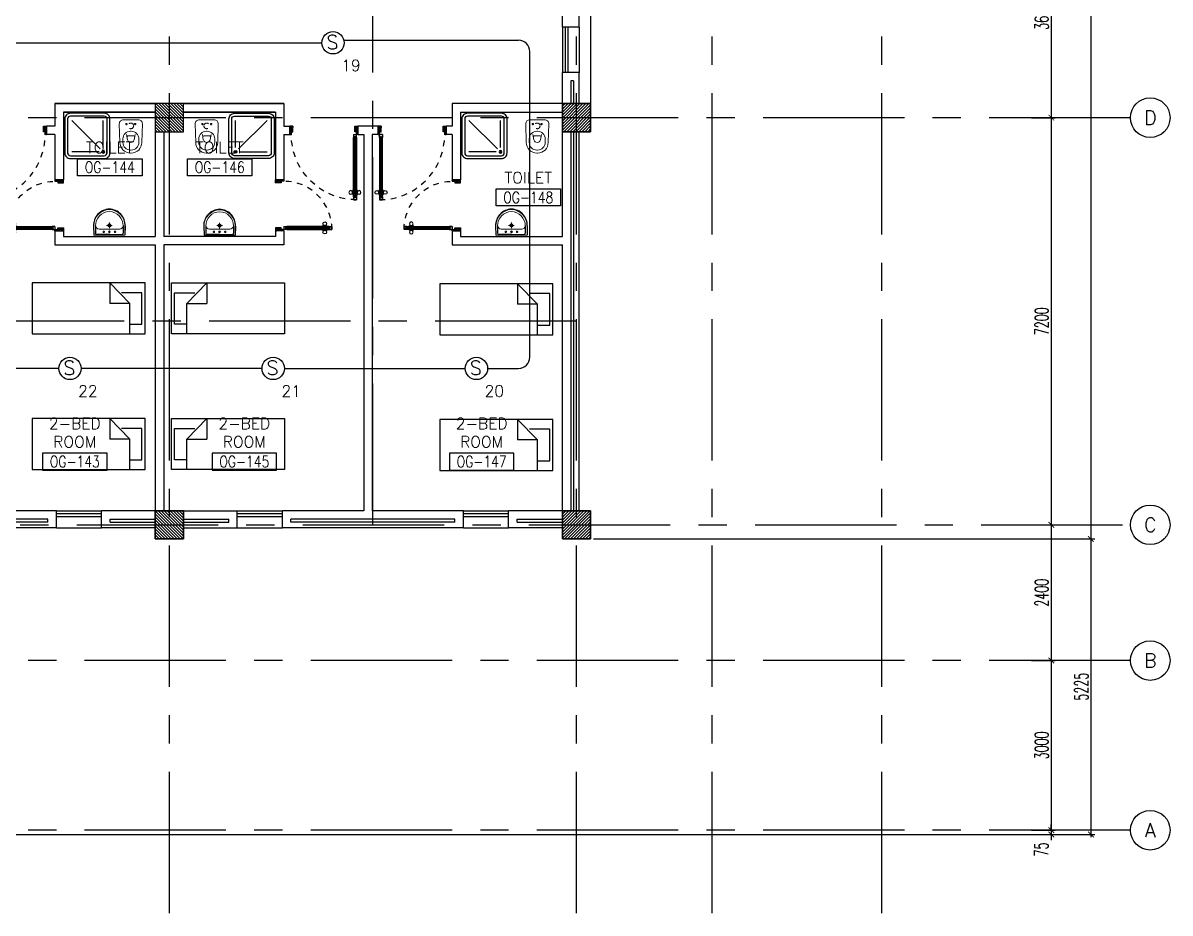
# Model space of a CAD drawing. Extents: x 0 to 93.9, y -1.5 to 78.
# Drawn here: x 73.59 to 93.88, y -1.46 to 14.28 of the extents above; entities that cross this region are included whole.
import ezdxf
from ezdxf.enums import TextEntityAlignment as Align

# ---------------------------------------------------------------- set-up
doc = ezdxf.new("R2010")
doc.units = 0
doc.header["$MEASUREMENT"] = 0
doc.header["$PDMODE"] = 34
for name, pattern in [('CENTERX2', [4, 2.5, -0.5, 0.5, -0.5]), ('DASHED', [0.75, 0.5, -0.25]), ('HIDDEN', [0.375, 0.25, -0.125]), ('HIDDEN2', [0.1875, 0.125, -0.0625])]:
    doc.linetypes.add(name, pattern=pattern)
doc.layers.get('0').update_dxf_attribs({"color": 11, "linetype": 'CONTINUOUS'})
doc.layers.get('DEFPOINTS').update_dxf_attribs({"color": 11, "linetype": 'CONTINUOUS'})
for name, color, linetype in [('AX-CR', 11, 'CONTINUOUS'), ('AX-DIM', 11, 'CONTINUOUS'), ('AX-TXT', 11, 'CONTINUOUS'), ('AXES', 11, 'CENTERX2'), ('COL', 11, 'CONTINUOUS'), ('DOOR', 11, 'CONTINUOUS'), ('E-FIRE', 4, 'CONTINUOUS'), ('E-WIRE', 4, 'CONTINUOUS'), ('FIX', 11, 'CONTINUOUS'), ('FUR', 11, 'CONTINUOUS'), ('HAT', 11, 'CONTINUOUS'), ('INSUL', 11, 'CONTINUOUS'), ('PROJ-L', 11, 'CONTINUOUS'), ('RM-BOX', 11, 'CONTINUOUS'), ('RM-NAME', 11, 'CONTINUOUS'), ('RM-NO', 11, 'CONTINUOUS'), ('WALL', 11, 'CONTINUOUS'), ('WIN', 11, 'CONTINUOUS')]:
    doc.layers.add(name, color=color, linetype=linetype)
doc.styles.add('ROMANS', font='ROMANS.shx', dxfattribs={"width": 0.6})
doc.dimstyles.new('STANDARD in', dxfattribs={"dimtxt": 0.24, "dimasz": 0.1, "dimexe": 0.07, "dimexo": 0.05, "dimgap": 0.05, "dimtad": 1, "dimdec": 0, "dimlfac": 1000, "dimzin": 0, "dimdsep": 46, "dimtxsty": 'ROMANS', "dimblk": 'ARCHTICK', "dimcen": 0.05, "dimdle": 0.05, "dimclrd": 7, "dimclre": 7, "dimclrt": 2, "dimadec": 0, "dimazin": 0, "dimtfac": 1, "dimtdec": 0, "dimtmove": 2, "dimatfit": 3, "dimldrblk": 'ARCHTICK', "dimfxl": 0, "dimtolj": 1, "dimtzin": 0, "dimarcsym": 0})

# ---------------------------------------------------------------- blocks, each defined once
blk = doc.blocks.new('_ARCHTICK')
at = {"color": 0, "linetype": 'ByBlock', "const_width": 0.15}
blk.add_lwpolyline([(-0.5, -0.5), (0.5, 0.5)], dxfattribs=at)
blk = doc.blocks.new('*D161')
at = {"layer": 'AX-DIM', "color": 7, "lineweight": -2, "ltscale": 0.3}
for p, q in [((91.832, 5.15), (92.552, 5.15)), ((92.482, 5.2), (92.482, -0.125)), ((49.887, -0.075), (92.552, -0.075))]:
    blk.add_line(p, q, dxfattribs=at)
at = {"layer": 'DEFPOINTS', "color": 0, "ltscale": 0.3}
for p in [(91.782, 5.15), (49.837, -0.075), (92.482, -0.075)]:
    blk.add_point(p, dxfattribs=at)
at = {"layer": 'AX-DIM', "color": 7, "lineweight": -2, "ltscale": 0.3, "xscale": 0.1, "yscale": 0.1, "zscale": 0.1}
for p, rotation in [((92.482, 5.15), 90), ((92.482, -0.075), 270)]:
    blk.add_blockref('_ARCHTICK', p, dxfattribs=dict(at, rotation=rotation))
at = {"layer": 'AX-DIM', "color": 2, "ltscale": 0.3, "insert": (92.312, 2.538), "char_height": 0.24, "attachment_point": 5, "rotation": 90, "style": 'ROMANS'}
blk.add_mtext('\\A1;5225', dxfattribs=at)
blk = doc.blocks.new('AXR')
at = {"layer": 'AX-CR'}
blk.add_circle((350, 0), 350, dxfattribs=at)
at = {"layer": 'AX-TXT', "style": 'ROMANS'}
blk.add_attdef('AX', text='', height=250, dxfattribs=at).set_placement((350, 0), align=Align.MIDDLE)
blk = doc.blocks.new('*D160')
at = {"layer": 'AX-DIM', "color": 7, "lineweight": -2, "ltscale": 0.3}
for p, q in [((83.682, 64.47), (92.552, 64.47)), ((92.482, 64.52), (92.482, 5.1)), ((83.682, 5.15), (92.552, 5.15))]:
    blk.add_line(p, q, dxfattribs=at)
at = {"layer": 'DEFPOINTS', "color": 0, "ltscale": 0.3}
for p in [(83.632, 64.47), (83.632, 5.15), (92.482, 5.15)]:
    blk.add_point(p, dxfattribs=at)
at = {"layer": 'AX-DIM', "color": 7, "lineweight": -2, "ltscale": 0.3, "xscale": 0.1, "yscale": 0.1, "zscale": 0.1}
for p, rotation in [((92.482, 64.47), 90), ((92.482, 5.15), 270)]:
    blk.add_blockref('_ARCHTICK', p, dxfattribs=dict(at, rotation=rotation))
at = {"layer": 'AX-DIM', "color": 2, "ltscale": 0.3, "insert": (92.312, 34.81), "char_height": 0.24, "attachment_point": 5, "rotation": 90, "style": 'ROMANS'}
blk.add_mtext('\\A1;59320', dxfattribs=at)
blk = doc.blocks.new('*D159')
at = {"layer": 'AX-DIM', "color": 7, "lineweight": -2, "ltscale": 0.3}
for p, q in [((91.432, 12.6), (91.852, 12.6)), ((91.782, 12.65), (91.782, 5.35)), ((91.432, 5.4), (91.852, 5.4))]:
    blk.add_line(p, q, dxfattribs=at)
at = {"layer": 'DEFPOINTS', "color": 0, "ltscale": 0.3}
for p in [(91.382, 12.6), (91.382, 5.4), (91.782, 5.4)]:
    blk.add_point(p, dxfattribs=at)
at = {"layer": 'AX-DIM', "color": 7, "lineweight": -2, "ltscale": 0.3, "xscale": 0.1, "yscale": 0.1, "zscale": 0.1}
for p, rotation in [((91.782, 12.6), 90), ((91.782, 5.4), 270)]:
    blk.add_blockref('_ARCHTICK', p, dxfattribs=dict(at, rotation=rotation))
at = {"layer": 'AX-DIM', "color": 2, "ltscale": 0.3, "insert": (91.612, 9), "char_height": 0.24, "attachment_point": 5, "rotation": 90, "style": 'ROMANS'}
blk.add_mtext('\\A1;7200', dxfattribs=at)
blk = doc.blocks.new('*X60')
at = {"color": 0}
for p, q in [((253129, 118266), (253613, 118750)), ((253129, 118319), (253560, 118750)), ((253129, 118372), (253507, 118750)), ((253129, 118425), (253454, 118750)), ((253129, 118478), (253401, 118750)), ((253129, 118531), (253348, 118750)), ((253129, 118584), (253294, 118750)), ((253129, 118637), (253241, 118750)), ((253129, 118690), (253188, 118750)), ((253129, 118743), (253135, 118750)), ((253166, 118250), (253629, 118713)), ((253219, 118250), (253629, 118660)), ((253272, 118250), (253629, 118607)), ((253325, 118250), (253629, 118553)), ((253378, 118250), (253629, 118500)), ((253431, 118250), (253629, 118447)), ((253484, 118250), (253629, 118394)), ((253537, 118250), (253629, 118341)), ((253590, 118250), (253629, 118288))]:
    blk.add_line(p, q, dxfattribs=at)
blk = doc.blocks.new('COL50')
at = {"layer": 'COL'}
blk.add_lwpolyline([(-250, 250), (-250, -250), (250, -250), (250, 250)], close=True, dxfattribs=at)
blk = doc.blocks.new('*D158')
at = {"layer": 'AX-DIM', "color": 7, "lineweight": -2, "ltscale": 0.3}
for p, q in [((91.432, 5.4), (91.852, 5.4)), ((91.782, 5.45), (91.782, 2.95)), ((91.432, 3), (91.852, 3))]:
    blk.add_line(p, q, dxfattribs=at)
at = {"layer": 'DEFPOINTS', "color": 0, "ltscale": 0.3}
for p in [(91.382, 5.4), (91.382, 3), (91.782, 3)]:
    blk.add_point(p, dxfattribs=at)
at = {"layer": 'AX-DIM', "color": 7, "lineweight": -2, "ltscale": 0.3, "xscale": 0.1, "yscale": 0.1, "zscale": 0.1}
for p, rotation in [((91.782, 5.4), 90), ((91.782, 3), 270)]:
    blk.add_blockref('_ARCHTICK', p, dxfattribs=dict(at, rotation=rotation))
at = {"layer": 'AX-DIM', "color": 2, "ltscale": 0.3, "insert": (91.612, 4.2), "char_height": 0.24, "attachment_point": 5, "rotation": 90, "style": 'ROMANS'}
blk.add_mtext('\\A1;2400', dxfattribs=at)
blk = doc.blocks.new('*D157')
at = {"layer": 'AX-DIM', "color": 7, "lineweight": -2, "ltscale": 0.3}
for p, q in [((91.782, 3.05), (91.782, -0.05)), ((91.432, 3), (91.852, 3)), ((91.432, 0), (91.852, 0))]:
    blk.add_line(p, q, dxfattribs=at)
at = {"layer": 'DEFPOINTS', "color": 0, "ltscale": 0.3}
for p in [(91.382, 3), (91.382, 0), (91.782, 0)]:
    blk.add_point(p, dxfattribs=at)
at = {"layer": 'AX-DIM', "color": 7, "lineweight": -2, "ltscale": 0.3, "xscale": 0.1, "yscale": 0.1, "zscale": 0.1}
for p, rotation in [((91.782, 3), 90), ((91.782, 0), 270)]:
    blk.add_blockref('_ARCHTICK', p, dxfattribs=dict(at, rotation=rotation))
at = {"layer": 'AX-DIM', "color": 2, "ltscale": 0.3, "insert": (91.612, 1.5), "char_height": 0.24, "attachment_point": 5, "rotation": 90, "style": 'ROMANS'}
blk.add_mtext('\\A1;3000', dxfattribs=at)
blk = doc.blocks.new('*D156')
at = {"layer": 'AX-DIM', "color": 7, "lineweight": -2, "ltscale": 0.3}
for p, q in [((91.432, 0), (91.852, 0)), ((91.782, 0), (91.782, 0.1)), ((91.782, 0), (91.782, -0.075)), ((91.432, -0.075), (91.852, -0.075)), ((91.782, -0.075), (91.782, -0.175))]:
    blk.add_line(p, q, dxfattribs=at)
at = {"layer": 'DEFPOINTS', "color": 0, "ltscale": 0.3}
for p in [(91.382, 0), (91.382, -0.075), (91.782, -0.075)]:
    blk.add_point(p, dxfattribs=at)
at = {"layer": 'AX-DIM', "color": 7, "lineweight": -2, "ltscale": 0.3, "xscale": 0.1, "yscale": 0.1, "zscale": 0.1}
for p, rotation in [((91.782, 0), 270), ((91.782, -0.075), 90)]:
    blk.add_blockref('_ARCHTICK', p, dxfattribs=dict(at, rotation=rotation))
at = {"layer": 'AX-DIM', "color": 2, "ltscale": 0.3, "insert": (91.607, -0.339), "char_height": 0.24, "attachment_point": 5, "rotation": 90, "style": 'ROMANS'}
blk.add_mtext('\\A1;75', dxfattribs=at)
blk = doc.blocks.new('*X59')
at = {"color": 0}
for p, q in [((253129, 125478), (253600, 125950)), ((253129, 125531), (253547, 125950)), ((253129, 125584), (253494, 125950)), ((253129, 125637), (253441, 125950)), ((253129, 125690), (253388, 125950)), ((253129, 125743), (253335, 125950)), ((253129, 125796), (253282, 125950)), ((253129, 125849), (253229, 125950)), ((253129, 125902), (253176, 125950)), ((253153, 125450), (253629, 125925)), ((253206, 125450), (253629, 125872)), ((253259, 125450), (253629, 125819)), ((253312, 125450), (253629, 125766)), ((253365, 125450), (253629, 125713)), ((253418, 125450), (253629, 125660)), ((253471, 125450), (253629, 125607)), ((253524, 125450), (253629, 125554)), ((253577, 125450), (253629, 125501))]:
    blk.add_line(p, q, dxfattribs=at)
blk = doc.blocks.new('*D152')
at = {"layer": 'AX-DIM', "color": 7, "lineweight": -2, "ltscale": 0.3}
for p, q in [((91.782, 16.25), (91.782, 12.55)), ((91.432, 16.2), (91.852, 16.2)), ((91.432, 12.6), (91.852, 12.6))]:
    blk.add_line(p, q, dxfattribs=at)
at = {"layer": 'DEFPOINTS', "color": 0, "ltscale": 0.3}
for p in [(91.382, 16.2), (91.382, 12.6), (91.782, 12.6)]:
    blk.add_point(p, dxfattribs=at)
at = {"layer": 'AX-DIM', "color": 7, "lineweight": -2, "ltscale": 0.3, "xscale": 0.1, "yscale": 0.1, "zscale": 0.1}
for p, rotation in [((91.782, 16.2), 90), ((91.782, 12.6), 270)]:
    blk.add_blockref('_ARCHTICK', p, dxfattribs=dict(at, rotation=rotation))
at = {"layer": 'AX-DIM', "color": 2, "ltscale": 0.3, "insert": (91.612, 14.4), "char_height": 0.24, "attachment_point": 5, "rotation": 90, "style": 'ROMANS'}
blk.add_mtext('\\A1;3600', dxfattribs=at)
blk = doc.blocks.new('*X51')
at = {"color": 0}
for p, q in [((245929, 169932), (246386, 170390)), ((245929, 169985), (246333, 170390)), ((245929, 170038), (246280, 170390)), ((245929, 170091), (246227, 170390)), ((245929, 170144), (246174, 170390)), ((245929, 170197), (246121, 170390)), ((245929, 170250), (246068, 170390)), ((245929, 170303), (246015, 170390)), ((245929, 170357), (245962, 170390)), ((245939, 169890), (246429, 170379)), ((245992, 169890), (246429, 170326)), ((246045, 169890), (246429, 170273)), ((246098, 169890), (246429, 170220)), ((246151, 169890), (246429, 170167)), ((246204, 169890), (246429, 170114)), ((246257, 169890), (246429, 170061)), ((246310, 169890), (246429, 170008)), ((246363, 169890), (246429, 169955)), ((246416, 169890), (246429, 169902))]:
    blk.add_line(p, q, dxfattribs=at)
blk = doc.blocks.new('*X44')
at = {"color": 0}
for p, q in [((245927, 177090), (246427, 177590)), ((245929, 177145), (246374, 177590)), ((245929, 177198), (246321, 177590)), ((245929, 177251), (246267, 177590)), ((245929, 177304), (246214, 177590)), ((245929, 177357), (246161, 177590)), ((245929, 177410), (246108, 177590)), ((245929, 177463), (246055, 177590)), ((245929, 177516), (246002, 177590)), ((245929, 177569), (245949, 177590)), ((245980, 177090), (246429, 177539)), ((246033, 177090), (246429, 177486)), ((246086, 177090), (246429, 177433)), ((246139, 177090), (246429, 177380)), ((246192, 177090), (246429, 177327)), ((246245, 177090), (246429, 177274)), ((246298, 177090), (246429, 177220)), ((246351, 177090), (246429, 177167)), ((246404, 177090), (246429, 177114))]:
    blk.add_line(p, q, dxfattribs=at)
blk = doc.blocks.new('DOOR90')
at = {"layer": 'DOOR', "color": 0, "linetype": 'ByBlock'}
for p, q in [((-150, 0), (-150, -25)), ((-150, 0), (0, 0)), ((0, -50), (0, 0)), ((-1000, -25), (-1000, -75)), ((-1000, -75), (-1000, -25)), ((-950, -25), (-1000, -25)), ((-950, -75), (-1000, -75)), ((-970, -42), (-970, -58)), ((-950, -42), (-970, -42)), ((-950, -58), (-970, -58)), ((-950, -25), (-950, -42)), ((-950, -58), (-950, -75)), ((-918, -25), (-918, -18)), ((-828, -18), (-918, -18)), ((-918, -75), (-918, -82)), ((-828, -82), (-918, -82)), ((-905, -18), (-905, -9)), ((-905, -9), (-840, -9)), ((-905, -18), (-840, -18)), ((-905, -82), (-905, -91)), ((-905, -82), (-840, -82)), ((-905, -91), (-840, -91)), ((-840, -18), (-840, -9)), ((-840, -82), (-840, -91)), ((-828, -25), (-828, -18)), ((-828, -75), (-828, -82)), ((-200, -42), (-200, -25)), ((-200, -25), (-150, -25)), ((-180, -42), (-200, -42)), ((-200, -75), (-200, -58)), ((-200, -58), (-180, -58)), ((-150, -75), (-200, -75)), ((-180, -58), (-180, -42)), ((-150, -75), (-150, -25)), ((-150, -25), (-100, -25)), ((-100, -25), (-100, -50)), ((-100, -50), (0, -50)), ((-150, -900), (-150, -875)), ((-150, -875), (-100, -875)), ((0, -900), (-150, -900)), ((-150, -900), (0, -900)), ((-100, -850), (0, -850)), ((-100, -875), (-100, -850)), ((0, -850), (0, -900))]:
    blk.add_line(p, q, dxfattribs=at)
at = {"layer": 'DOOR', "color": 9, "linetype": 'ByBlock'}
for p, q in [((0, -50), (-114, 0)), ((0, -50), (-40, 0)), ((0, -50), (-100, -37)), ((0, -850), (-114, -900)), ((0, -850), (-100, -863)), ((0, -850), (-40, -900))]:
    blk.add_line(p, q, dxfattribs=at)
at = {"layer": 'DOOR', "linetype": 'ByBlock'}
for p, q in [((-200, -25), (-950, -25)), ((-200, -42), (-950, -42)), ((-200, -58), (-950, -58)), ((-950, -75), (-200, -75))]:
    blk.add_line(p, q, dxfattribs=at)
at = {"layer": 'DOOR', "color": 0, "linetype": 'ByBlock'}
for centre in [(-873, 24), (-873, -124)]:
    blk.add_circle(centre, 32.4, dxfattribs=at)
at = {"layer": 'DOOR', "color": 9, "linetype": 'ByBlock'}
for centre, radius, start, end in [((0, -50), 154, 161.1053, 166.2858), ((0, -50), 134, 158.1598, 169.28), ((0, -50), 94.4, 148.0182, 180), ((0, -50), 74.4, 137.7764, 180), ((0, -50), 114, 154.0838, 167.3774), ((0, -50), 54.4, 113.2074, 180), ((0, -50), 34.4, 90, 180), ((0, -50), 14.4, 90, 180), ((0, -850), 154, 193.7142, 198.8947), ((0, -850), 134, 190.72, 201.8402), ((0, -850), 94.4, 180, 211.9818), ((0, -850), 74.4, 180, 222.2236), ((0, -850), 54.4, 180, 246.7926), ((0, -850), 34.4, 180, 270), ((0, -850), 14.4, 180, 270)]:
    blk.add_arc(centre, radius, start, end, dxfattribs=at)
at = {"layer": 'DOOR', "linetype": 'HIDDEN', "ltscale": 0.5}
blk.add_arc((-150, -25), 850, 180, 270, dxfattribs=at)
blk = doc.blocks.new('DOOR100')
at = {"layer": 'DOOR', "color": 0, "linetype": 'ByBlock'}
for p, q in [((-75, 1218), (-82, 1218)), ((-82, 1128), (-82, 1218)), ((-25, 1300), (-75, 1300)), ((-75, 1300), (-25, 1300)), ((-75, 1250), (-75, 1300)), ((-58, 1250), (-75, 1250)), ((-42, 1270), (-58, 1270)), ((-58, 1250), (-58, 1270)), ((-42, 1250), (-42, 1270)), ((-25, 1250), (-42, 1250)), ((-25, 1250), (-25, 1300)), ((-25, 1218), (-18, 1218)), ((-18, 1128), (-18, 1218)), ((-82, 1205), (-91, 1205)), ((-91, 1205), (-91, 1140)), ((-82, 1140), (-91, 1140)), ((-82, 1205), (-82, 1140)), ((-75, 1128), (-82, 1128)), ((-25, 1128), (-18, 1128)), ((-18, 1205), (-9, 1205)), ((-18, 1205), (-18, 1140)), ((-18, 1140), (-9, 1140)), ((-9, 1205), (-9, 1140)), ((-1200, 0), (-1200, 150)), ((-1200, 150), (-1175, 150)), ((-1200, 150), (-1200, 0)), ((-1150, 0), (-1200, 0)), ((-1175, 150), (-1175, 100)), ((-1175, 100), (-1150, 100)), ((-1150, 100), (-1150, 0)), ((-75, 200), (-58, 200)), ((-75, 150), (-75, 200)), ((-75, 150), (-25, 150)), ((-58, 200), (-58, 180)), ((-58, 180), (-42, 180)), ((-50, 100), (-50, 0)), ((-25, 100), (-50, 100)), ((-50, 0), (0, 0)), ((-42, 200), (-25, 200)), ((-42, 180), (-42, 200)), ((-25, 200), (-25, 150)), ((0, 150), (-25, 150)), ((-25, 150), (-25, 100)), ((0, 150), (0, 0))]:
    blk.add_line(p, q, dxfattribs=at)
at = {"layer": 'DOOR', "linetype": 'ByBlock'}
for p, q in [((-75, 1250), (-75, 200)), ((-58, 200), (-58, 1250)), ((-42, 200), (-42, 1250)), ((-25, 200), (-25, 1250)), ((0, 0), (0, 150))]:
    blk.add_line(p, q, dxfattribs=at)
at = {"layer": 'DOOR', "color": 9, "linetype": 'ByBlock'}
for p, q in [((-1150, 0), (-1200, 114)), ((-1150, 0), (-1200, 40)), ((-1150, 0), (-1163, 100)), ((-50, 0), (0, 114)), ((-50, 0), (-37, 100)), ((-50, 0), (0, 40))]:
    blk.add_line(p, q, dxfattribs=at)
at = {"layer": 'DOOR', "color": 0, "linetype": 'ByBlock'}
for centre in [(-124, 1173), (24, 1173)]:
    blk.add_circle(centre, 32.4, dxfattribs=at)
at = {"layer": 'DOOR', "linetype": 'HIDDEN', "ltscale": 0.5}
blk.add_arc((-25, 150), 1150, 90, 180.0001, dxfattribs=at)
at = {"layer": 'DOOR', "color": 9, "linetype": 'ByBlock'}
for centre, radius, start, end in [((-1150, 0), 154, 103.7142, 108.8947), ((-1150, 0), 134, 100.72, 111.8402), ((-1150, 0), 94.4, 90, 121.9818), ((-1150, 0), 74.4, 90, 132.2236), ((-1150, 0), 54.4, 90, 156.7926), ((-1150, 0), 34.4, 90, 180), ((-1150, 0), 14.4, 90, 180), ((-50, 0), 94.4, 58.0182, 90), ((-50, 0), 74.4, 47.7764, 90), ((-50, 0), 54.4, 23.2074, 90), ((-50, 0), 34.4, 0, 90), ((-50, 0), 14.4, 0, 90), ((-50, 0), 134, 68.1598, 79.28), ((-50, 0), 114, 64.0838, 77.3774), ((-50, 0), 154, 71.1053, 76.2858)]:
    blk.add_arc(centre, radius, start, end, dxfattribs=at)
blk = doc.blocks.new('RM1')
at = {"layer": 'RM-BOX'}
blk.add_lwpolyline([(570, -200), (-570, -200), (-570, -500), (570, -500)], close=True, dxfattribs=at)
at = {"layer": 'RM-NAME', "style": 'ROMANS'}
for tag, p in [('ROOMNAME1', (0, 324)), ('ROOMNAME2', (0, 0))]:
    blk.add_attdef(tag, text='', height=200, dxfattribs=at).set_placement(p, align=Align.MIDDLE)
at = {"layer": 'RM-NO', "style": 'ROMANS', "width": 0.8}
blk.add_attdef('ROOMNO', text='', height=200, dxfattribs=at).set_placement((0, -350), align=Align.MIDDLE)
blk = doc.blocks.new('LAV1')
at = {"layer": 'FIX', "linetype": 'ByBlock', "ltscale": 0.3}
for p, q in [((-280, 210), (-275, 50)), ((-245, 210), (-245, 85)), ((245, 210), (245, 85)), ((280, 210), (275, 50)), ((0, 60), (-220, 60)), ((0, 60), (220, 60))]:
    blk.add_line(p, q, dxfattribs=at)
at = {"layer": 'FIX', "linetype": 'Continuous', "lineweight": 20}
for p, q in [((-275, 210), (-275, 50)), ((275, 210), (275, 50)), ((0, 50), (-275, 50)), ((0, 50), (-252, 50)), ((0, 155), (-181, 155)), ((0, 155), (181, 155)), ((0, 50), (252, 50)), ((0, 50), (275, 50))]:
    blk.add_line(p, q, dxfattribs=at)
at = {"layer": 'FIX', "linetype": 'DASHED', "lineweight": 20, "ltscale": 0.05}
for p, q in [((50, 220), (-50, 220)), ((0, 170), (0, 270)), ((0, 170), (0, 270))]:
    blk.add_line(p, q, dxfattribs=at)
at = {"layer": 'FIX', "lineweight": 20}
for p, q in [((16, 107), (-15, 107)), ((0, 92), (0, 123))]:
    blk.add_line(p, q, dxfattribs=at)
for centre, radius in [((0, 220), 29.5), ((0, 220), 22.5), ((0, 107), 15.5)]:
    blk.add_circle(centre, radius, dxfattribs=at)
at = {"layer": 'FIX', "linetype": 'HIDDEN', "lineweight": 20, "ltscale": 0.05}
for centre in [(-100, 107), (100, 107)]:
    blk.add_circle(centre, 12.4, dxfattribs=at)
at = {"layer": 'FIX', "linetype": 'ByBlock', "ltscale": 0.3}
for centre, radius, start, end in [((7, 220), 287, 91.3776, 182.0064), ((-7, 220), 287, 357.9936, 88.6224), ((-220, 85), 24.9, 179.7021, 269.9486), ((220, 85), 24.9, 270.0514, 0.2979)]:
    blk.add_arc(centre, radius, start, end, dxfattribs=at)
at = {"layer": 'FIX', "linetype": 'Continuous', "lineweight": 20}
for centre, radius, start, end in [((8, 217), 283, 91.6988, 181.351), ((8, 212), 253, 91.7328, 180.4884), ((-8, 217), 283, 358.649, 88.3012), ((-8, 212), 253, 359.5116, 88.2672), ((-179, 222), 66.9, 190.2006, 268.0786), ((179, 222), 66.9, 271.9214, 349.7994)]:
    blk.add_arc(centre, radius, start, end, dxfattribs=at)
blk = doc.blocks.new('SHR1')
at = {"layer": 'FIX'}
for p, q in [((-196, 196), (-700, 700)), ((-143, 218), (-143, 700)), ((-218, 143), (-700, 143))]:
    blk.add_line(p, q, dxfattribs=at)
for points in [[(-825, 125), (-825, 725, -0.414214), (-725, 825), (-125, 825, -0.414214), (-25, 725), (-25, 125, -0.414214), (-125, 25), (-725, 25, -0.414214)], [(-775, 125), (-775, 725, -0.414214), (-725, 775), (-125, 775, -0.414214), (-75, 725), (-75, 125, -0.414214), (-125, 75), (-725, 75, -0.414214)]]:
    blk.add_lwpolyline(points, format="xyb", close=True, dxfattribs=at)
for radius in [25, 15]:
    blk.add_circle((-143, 143), radius, dxfattribs=at)
blk = doc.blocks.new('WC1')
at = {"layer": 'FIX', "lineweight": 20}
for p, q in [((-210, 204), (-538, 194)), ((-727, 5), (-727, -5)), ((-674, 5), (-674, -5)), ((-534, 24), (-540, 0)), ((-540, 0), (-534, -24)), ((-475, 141), (-538, 141)), ((-395, 76), (-490, 60)), ((-339, 5), (-339, -5)), ((-538, -141), (-475, -141)), ((-538, -194), (-210, -204)), ((-490, -60), (-395, -76))]:
    blk.add_line(p, q, dxfattribs=at)
at = {"layer": 'FIX', "linetype": 'Continuous', "lineweight": 20}
blk.add_line((-420, -47), (-420, 45), dxfattribs=at)
at = {"layer": 'FIX', "lineweight": 20}
blk.add_lwpolyline([(-213, -204), (-210, -204, 0.414214), (-137, -131), (-137, 0), (-137, 131, 0.414214), (-210, 204)], format="xyb", dxfattribs=at)
at = {"layer": 'FIX', "linetype": 'HIDDEN2', "lineweight": 20, "ltscale": 0.3}
blk.add_circle((-245, 0), 49.8, dxfattribs=at)
at = {"layer": 'FIX', "linetype": 'HIDDEN', "lineweight": 20, "ltscale": 0.05}
for centre in [(-213, 78), (-213, -77)]:
    blk.add_circle(centre, 11.6, dxfattribs=at)
at = {"layer": 'FIX', "lineweight": 20}
for centre, radius, start, end in [((-538, 5), 189, 90, 180), ((-538, 5), 136, 90, 180), ((-473, -7), 68.2, 128.9242, 152.8468), ((-464, -18), 82, 108.496, 128.9242), ((-475, 5), 136, 360, 90), ((-538, -5), 189, 180, 270), ((-538, -5), 136, 180, 270), ((-473, 7), 68.2, 207.1532, 231.0758), ((-464, 18), 82, 231.0758, 251.504), ((-475, -5), 136, 270, 0)]:
    blk.add_arc(centre, radius, start, end, dxfattribs=at)
at = {"layer": 'FIX', "linetype": 'Continuous', "lineweight": 20}
for centre, start, end in [((-443, 46), 357.6662, 91.6121), ((-442, -46), 268.3879, 2.3338)]:
    blk.add_arc(centre, 22.3, start, end, dxfattribs=at)
blk = doc.blocks.new('S')
at = {"layer": 'E-FIRE'}
blk.add_circle((0, 0), 197, dxfattribs=at)
at = {"layer": 'E-FIRE', "color": 3, "style": 'ROMANS'}
blk.add_text('S', height=250, dxfattribs=at).set_placement((-119, -115))

msp = doc.modelspace()

# ---------------------------------------------------------------- linework, layer by layer
at = {"layer": 'AXES'}
for p, q in [((76.1824, -1.4643), (76.1824, 77.3484)), ((83.3824, -1.4643), (83.3824, 77.3484)), ((85.7824, -1.4643), (85.7824, 77.3484)), ((88.7824, -1.4643), (88.7824, 77.3484)), ((79.7824, 5.4), (79.7824, 64.17)), ((93.1824, 12.6), (41.0924, 12.6)), ((83.3824, 9), (41.0924, 9)), ((22.5424, 5.4), (93.1824, 5.4)), ((93.1824, 3), (41.0924, 3)), ((93.1824, 0), (41.0924, 0))]:
    msp.add_line(p, q, dxfattribs=at)
at = {"layer": 'COL'}
msp.add_lwpolyline([(76.4324, 5.65), (76.4324, 5.15), (75.9324, 5.15), (75.9324, 5.65)], close=True, dxfattribs=at)
at = {"layer": 'E-WIRE', "color": 4, "linetype": 'ByBlock', "ltscale": 0.3}
msp.add_line((66.7446, 13.9242), (78.8797, 13.9242), dxfattribs=at)
at = {"layer": 'E-WIRE', "color": 4}
msp.add_line((79.269, 13.9677), (82.3565, 13.9677), dxfattribs=at)
at = {"layer": 'E-WIRE', "color": 4, "linetype": 'ByBlock'}
for p, q in [((82.5565, 8.3659), (82.5565, 13.7677)), ((74.226, 8.1659), (70.9296, 8.1659)), ((77.8208, 8.1659), (74.6202, 8.1659)), ((78.215, 8.1659), (81.4156, 8.1659)), ((81.8098, 8.1659), (82.3565, 8.1659))]:
    msp.add_line(p, q, dxfattribs=at)
for centre, start, end in [((82.3565, 13.7677), 0, 90), ((82.3565, 8.3659), 270, 0)]:
    msp.add_arc(centre, 0.2, start, end, dxfattribs=at)
at = {"layer": 'FUR'}
for p, q in [((75.7516, 9.6769), (73.7516, 9.6769)), ((73.7516, 9.6769), (73.7516, 8.7769)), ((75.1266, 9.6769), (75.1266, 9.3157)), ((75.48, 9.3157), (75.1266, 9.6769)), ((75.7516, 8.7769), (75.7516, 9.6769)), ((76.2164, 9.6769), (78.2164, 9.6769)), ((76.2164, 8.7769), (76.2164, 9.6769)), ((76.488, 9.3157), (76.8414, 9.6769)), ((76.8414, 9.6769), (76.8414, 9.3157)), ((78.2164, 9.6769), (78.2164, 8.7769)), ((82.9641, 9.662), (80.9641, 9.662)), ((80.9641, 9.662), (80.9641, 8.762)), ((82.3391, 9.662), (82.3391, 9.3008)), ((82.6925, 9.3008), (82.3391, 9.662)), ((82.9641, 8.762), (82.9641, 9.662)), ((75.6962, 9.5047), (75.3365, 9.5047)), ((75.6962, 8.9468), (75.6962, 9.5047)), ((76.2718, 9.5047), (76.6315, 9.5047)), ((76.2718, 8.9468), (76.2718, 9.5047)), ((82.9087, 9.4898), (82.549, 9.4898)), ((82.9087, 8.9319), (82.9087, 9.4898)), ((75.48, 9.3157), (75.1266, 9.3157)), ((75.48, 8.7769), (75.48, 9.3157)), ((76.488, 9.3157), (76.8414, 9.3157)), ((76.488, 8.7769), (76.488, 9.3157)), ((82.6925, 9.3008), (82.3391, 9.3008)), ((82.6925, 8.762), (82.6925, 9.3008)), ((75.48, 8.9468), (75.6962, 8.9468)), ((76.488, 8.9468), (76.2718, 8.9468)), ((82.6925, 8.9319), (82.9087, 8.9319)), ((73.7516, 8.7769), (75.7516, 8.7769)), ((78.2164, 8.7769), (76.2164, 8.7769)), ((80.9641, 8.762), (82.9641, 8.762)), ((75.7516, 7.278), (73.7516, 7.278)), ((73.7516, 7.278), (73.7516, 6.378)), ((75.1266, 7.278), (75.1266, 6.9169)), ((75.48, 6.9169), (75.1266, 7.278)), ((75.6962, 7.1059), (75.3365, 7.1059)), ((75.6962, 6.5479), (75.6962, 7.1059)), ((75.7516, 6.378), (75.7516, 7.278)), ((76.2164, 7.278), (78.2164, 7.278)), ((76.2164, 6.378), (76.2164, 7.278)), ((76.2718, 7.1059), (76.6315, 7.1059)), ((76.2718, 6.5479), (76.2718, 7.1059)), ((76.488, 6.9169), (76.8414, 7.278)), ((76.8414, 7.278), (76.8414, 6.9169)), ((78.2164, 7.278), (78.2164, 6.378)), ((82.9641, 7.2632), (80.9641, 7.2632)), ((80.9641, 7.2632), (80.9641, 6.3632)), ((82.3391, 7.2632), (82.3391, 6.902)), ((82.6925, 6.902), (82.3391, 7.2632)), ((82.9641, 6.3632), (82.9641, 7.2632)), ((75.48, 6.9169), (75.1266, 6.9169)), ((75.48, 6.378), (75.48, 6.9169)), ((76.488, 6.9169), (76.8414, 6.9169)), ((76.488, 6.378), (76.488, 6.9169)), ((82.6925, 6.902), (82.3391, 6.902)), ((82.9087, 7.091), (82.549, 7.091)), ((82.6925, 6.3632), (82.6925, 6.902)), ((82.9087, 6.5331), (82.9087, 7.091)), ((75.48, 6.5479), (75.6962, 6.5479)), ((76.488, 6.5479), (76.2718, 6.5479)), ((82.6925, 6.5331), (82.9087, 6.5331)), ((73.7516, 6.378), (75.7516, 6.378)), ((78.2164, 6.378), (76.2164, 6.378)), ((80.9641, 6.3632), (82.9641, 6.3632))]:
    msp.add_line(p, q, dxfattribs=at)
at = {"layer": 'INSUL'}
for p, q in [((83.2824, 13.25), (83.2824, 12.85)), ((83.3324, 13.25), (83.2824, 13.25)), ((83.3324, 13.25), (83.3324, 12.85)), ((83.2824, 12.35), (83.2824, 5.65)), ((83.3324, 12.35), (83.3324, 5.65)), ((74.0324, 5.5), (71.1324, 5.5)), ((74.0324, 5.45), (74.0324, 5.5)), ((75.1324, 5.45), (75.1324, 5.5)), ((75.1324, 5.5), (75.9324, 5.5)), ((76.4324, 5.5), (77.2324, 5.5)), ((77.2324, 5.45), (77.2324, 5.5)), ((78.3324, 5.45), (78.3324, 5.5)), ((81.2324, 5.5), (78.3324, 5.5)), ((81.2324, 5.45), (81.2324, 5.5)), ((82.3324, 5.5), (83.1324, 5.5)), ((82.3324, 5.45), (82.3324, 5.5)), ((74.0324, 5.45), (71.1324, 5.45)), ((75.1324, 5.45), (75.9324, 5.45)), ((76.4324, 5.45), (77.2324, 5.45)), ((81.2324, 5.45), (78.3324, 5.45)), ((82.3324, 5.45), (83.1324, 5.45))]:
    msp.add_line(p, q, dxfattribs=at)
at = {"layer": 'PROJ-L'}
msp.add_line((83.6324, 19.55), (83.6324, 12.85), dxfattribs=at)
at = {"layer": 'RM-NAME'}
for p, q in [((74.0074, 12.45), (74.0074, 12.3)), ((78.3136, 12.45), (78.3136, 12.3)), ((79.5136, 12.45), (79.5136, 12.3)), ((79.8761, 12.45), (79.8761, 12.3)), ((81.0761, 12.45), (81.0761, 12.3))]:
    msp.add_line(p, q, dxfattribs=at)
at = {"layer": 'WALL'}
for p, q in [((83.4324, 14.2), (83.4324, 15.8)), ((83.1324, 14.2), (83.1324, 15.25)), ((83.4324, 14.2), (83.1324, 14.2)), ((83.4324, 13.4), (83.1324, 13.4)), ((83.1324, 12.85), (83.1324, 13.4)), ((83.4324, 12.85), (83.4324, 13.4)), ((74.1574, 12.85), (74.1574, 12.45)), ((78.2074, 12.85), (78.2074, 12.45)), ((81.1824, 12.85), (81.1824, 12.45)), ((74.3074, 12.7), (74.3074, 11.5)), ((78.0574, 12.7), (78.0574, 11.5)), ((81.3324, 12.7), (81.3324, 11.5)), ((74.1574, 12.3), (74.1574, 11.5)), ((75.9324, 12.35), (75.9324, 10.5)), ((76.0824, 12.35), (76.0824, 10.5)), ((78.2074, 12.3), (78.2074, 11.5)), ((79.6199, 12.3), (79.6199, 5.65)), ((79.7699, 12.3), (79.7699, 5.65)), ((81.1824, 12.3), (81.1824, 11.5)), ((83.1324, 10.5), (83.1324, 12.35)), ((83.4324, 5.65), (83.4324, 12.35)), ((74.1574, 11.5), (74.3074, 11.5)), ((78.2074, 11.5), (78.0574, 11.5)), ((81.1824, 11.5), (81.3324, 11.5)), ((74.1574, 10.6), (74.3074, 10.6)), ((74.1574, 10.6), (74.1574, 10.35)), ((74.3074, 10.6), (74.3074, 10.5)), ((78.2074, 10.6), (78.0574, 10.6)), ((78.0574, 10.6), (78.0574, 10.5)), ((78.2074, 10.6), (78.2074, 10.35)), ((81.1824, 10.6), (81.3324, 10.6)), ((81.1824, 10.6), (81.1824, 10.35)), ((81.3324, 10.6), (81.3324, 10.5)), ((74.1574, 10.35), (75.9324, 10.35)), ((74.3074, 10.5), (75.9324, 10.5)), ((75.9324, 10.35), (75.9324, 5.65)), ((78.0574, 10.5), (76.0824, 10.5)), ((78.2074, 10.35), (76.0824, 10.35)), ((76.0824, 10.35), (76.0824, 5.65)), ((81.1824, 10.35), (83.1324, 10.35)), ((81.3324, 10.5), (83.1324, 10.5)), ((83.1324, 5.65), (83.1324, 10.35)), ((74.1824, 5.65), (72.6574, 5.65)), ((74.1824, 5.35), (74.1824, 5.65)), ((74.9824, 5.35), (74.9824, 5.65)), ((75.9324, 5.65), (74.9824, 5.65)), ((76.4324, 5.65), (77.3824, 5.65)), ((77.3824, 5.35), (77.3824, 5.65)), ((78.1824, 5.35), (78.1824, 5.65)), ((79.6199, 5.65), (78.1824, 5.65)), ((81.3824, 5.65), (79.7699, 5.65)), ((81.3824, 5.35), (81.3824, 5.65)), ((83.1324, 5.65), (82.1824, 5.65)), ((82.1824, 5.35), (82.1824, 5.65)), ((74.1824, 5.35), (70.9824, 5.35)), ((75.9324, 5.35), (74.9824, 5.35)), ((76.4324, 5.35), (77.3824, 5.35)), ((81.3824, 5.35), (78.1824, 5.35)), ((83.1324, 5.35), (82.1824, 5.35))]:
    msp.add_line(p, q, dxfattribs=at)
at = {"layer": 'WALL', "linetype": 'ByBlock'}
for p, q in [((75.9324, 12.85), (74.1574, 12.85)), ((75.9324, 12.85), (74.1574, 12.85)), ((74.1574, 12.85), (75.9324, 12.85)), ((76.4324, 12.85), (78.2074, 12.85)), ((76.4324, 12.85), (78.2074, 12.85)), ((78.2074, 12.85), (76.4324, 12.85)), ((83.1324, 12.85), (81.1824, 12.85)), ((75.9324, 12.7), (74.3074, 12.7)), ((74.3074, 12.7), (75.9324, 12.7)), ((74.3074, 12.7), (75.9324, 12.7)), ((76.4324, 12.7), (78.0574, 12.7)), ((76.4324, 12.7), (78.0574, 12.7)), ((78.0574, 12.7), (76.4324, 12.7)), ((78.0574, 12.7), (76.4324, 12.7)), ((81.3324, 12.7), (83.1324, 12.7)), ((81.3324, 12.7), (83.1324, 12.7)), ((74.1574, 12.45), (74.0074, 12.45)), ((78.2074, 12.45), (78.3136, 12.45)), ((79.8761, 12.45), (79.5136, 12.45)), ((81.1824, 12.45), (81.0761, 12.45)), ((74.1574, 12.3), (74.0074, 12.3)), ((78.2074, 12.3), (78.3136, 12.3)), ((79.5136, 12.3), (79.6199, 12.3)), ((79.8761, 12.3), (79.7699, 12.3)), ((81.1824, 12.3), (81.0761, 12.3))]:
    msp.add_line(p, q, dxfattribs=at)
at = {"layer": 'WALL', "linetype": 'ByBlock', "ltscale": 0.3}
for points in [[(75.9324, 12.35), (76.4324, 12.35), (76.4324, 12.85), (75.9324, 12.85)], [(83.1324, 12.35), (83.6324, 12.35), (83.6324, 12.85), (83.1324, 12.85)], [(75.9324, 5.15), (76.4324, 5.15), (76.4324, 5.65), (75.9324, 5.65)], [(83.1324, 5.15), (83.6324, 5.15), (83.6324, 5.65), (83.1324, 5.65)]]:
    msp.add_lwpolyline(points, close=True, dxfattribs=at)
at = {"layer": 'WIN'}
for p, q in [((83.1324, 14.2), (83.1324, 13.4)), ((83.1824, 14.2), (83.1824, 13.4)), ((83.2324, 14.2), (83.2324, 13.4)), ((83.4324, 14.2), (83.4324, 13.4)), ((74.1824, 5.65), (74.9824, 5.65)), ((74.1824, 5.6), (74.9824, 5.6)), ((74.1824, 5.55), (74.9824, 5.55)), ((77.3824, 5.65), (78.1824, 5.65)), ((77.3824, 5.6), (78.1824, 5.6)), ((77.3824, 5.55), (78.1824, 5.55)), ((81.3824, 5.65), (82.1824, 5.65)), ((81.3824, 5.6), (82.1824, 5.6)), ((81.3824, 5.55), (82.1824, 5.55)), ((74.1824, 5.35), (74.9824, 5.35)), ((77.3824, 5.35), (78.1824, 5.35)), ((81.3824, 5.35), (82.1824, 5.35))]:
    msp.add_line(p, q, dxfattribs=at)

# ---------------------------------------------------------------- block references
at = {"layer": 'AXES', "xscale": 0.001, "yscale": 0.001, "zscale": 0.001}
for p, values in [((93.1824, 12.6), {'AX': 'D'}), ((93.1824, 5.4), {'AX': 'C'}), ((93.1824, 3), {'AX': 'B'}), ((93.1824, 0), {'AX': 'A'})]:
    msp.add_blockref('AXR', p, dxfattribs=at).add_auto_attribs(values)
at = {"layer": 'COL', "xscale": 0.001, "yscale": 0.001, "zscale": 0.001, "rotation": 180}
msp.add_blockref('COL50', (76.1824, 12.6), dxfattribs=at)
at = {"layer": 'COL', "xscale": -0.001, "yscale": 0.001, "zscale": 0.001}
for p in [(83.3824, 12.6), (83.3824, 5.4)]:
    msp.add_blockref('COL50', p, dxfattribs=at)
at = {"layer": 'DOOR', "color": 0, "linetype": 'ByBlock', "yscale": 0.001, "zscale": 0.001, "rotation": 180}
for name, p, xscale in [('DOOR100', (72.8074, 12.45), 0.001), ('DOOR100', (79.5136, 12.45), -0.001), ('DOOR100', (79.8761, 12.45), 0.001), ('DOOR90', (74.3074, 10.6), -0.001), ('DOOR90', (78.0574, 10.6), 0.001), ('DOOR90', (81.3324, 10.6), -0.001)]:
    msp.add_blockref(name, p, dxfattribs=dict(at, xscale=xscale))
at = {"layer": 'E-FIRE', "color": 4, "xscale": 0.0009999999892897904, "yscale": 0.0009999999892897904, "zscale": 0.001}
for p in [(79.0768, 13.9242), (74.4231, 8.1659), (78.0179, 8.1659), (81.6127, 8.1659)]:
    msp.add_blockref('S', p, dxfattribs=at)
at = {"layer": 'FIX', "yscale": 0.001, "zscale": 0.001}
for name, p, xscale, rotation in [('SHR1', (75.1554, 11.852), -0.001, 90), ('SHR1', (77.2094, 11.852), 0.001, 270), ('SHR1', (82.1804, 11.852), -0.001, 90), ('WC1', (75.4999, 12.7), 0.001, 90), ('WC1', (76.8419, 12.7), -0.001, 270), ('WC1', (82.6884, 12.7), 0.001, 90)]:
    msp.add_blockref(name, p, dxfattribs=dict(at, xscale=xscale, rotation=rotation))
at = {"layer": 'FIX', "linetype": 'ByBlock', "ltscale": 0.3, "xscale": 0.001, "yscale": 0.001, "zscale": 0.001}
for p in [(75.1199, 10.475), (77.0699, 10.473), (82.2324, 10.475)]:
    msp.add_blockref('LAV1', p, dxfattribs=at)
at = {"layer": 'HAT', "xscale": -0.001, "yscale": 0.001, "zscale": 0.001, "rotation": 180}
for name in ['*X51', '*X44']:
    msp.add_blockref(name, (-169.9962, 182.7397), dxfattribs=at)
at = {"layer": 'HAT', "xscale": 0.001, "yscale": 0.001, "zscale": 0.001}
for name in ['*X59', '*X60']:
    msp.add_blockref(name, (-169.9962, -113.0997), dxfattribs=at)
at = {"layer": 'RM-NAME'}
ref = msp.add_blockref('RM1', (75.1274, 12.0734), dxfattribs=dict(at, xscale=-0.001, yscale=0.001, zscale=0.001))
ref.add_attrib('ROOMNO', 'OG-144', dxfattribs={"layer": 'RM-NO', "height": 0.2, "style": 'ROMANS', "width": 0.8}).set_placement((75.1274, 11.7234), align=Align.MIDDLE)
ref.add_attrib('ROOMNAME2', 'TOILET', dxfattribs={"height": 0.2, "style": 'ROMANS'}).set_placement((75.1274, 12.0734), align=Align.MIDDLE)
ref = msp.add_blockref('RM1', (77.0725, 12.0734), dxfattribs=dict(at, xscale=-0.001, yscale=0.001, zscale=0.001))
ref.add_attrib('ROOMNO', 'OG-146', dxfattribs={"layer": 'RM-NO', "height": 0.2, "style": 'ROMANS', "width": 0.8}).set_placement((77.0725, 11.7234), align=Align.MIDDLE)
ref.add_attrib('ROOMNAME2', 'TOILET', dxfattribs={"height": 0.2, "style": 'ROMANS'}).set_placement((77.0725, 12.0734), align=Align.MIDDLE)
ref = msp.add_blockref('RM1', (82.529, 11.5392), dxfattribs=dict(at, xscale=-0.001, yscale=0.001, zscale=0.001))
ref.add_attrib('ROOMNO', 'OG-148', dxfattribs={"layer": 'RM-NO', "height": 0.2, "style": 'ROMANS', "width": 0.8}).set_placement((82.529, 11.1892), align=Align.MIDDLE)
ref.add_attrib('ROOMNAME2', 'TOILET', dxfattribs={"height": 0.2, "style": 'ROMANS'}).set_placement((82.529, 11.5392), align=Align.MIDDLE)
at = {"layer": 'RM-NAME', "xscale": 0.001, "yscale": 0.001, "zscale": 0.001}
for p, values in [((74.5086, 6.8677), {'ROOMNO': 'OG-143', 'ROOMNAME2': 'ROOM', 'ROOMNAME1': '2-BED'}), ((77.5067, 6.8677), {'ROOMNO': 'OG-145', 'ROOMNAME2': 'ROOM', 'ROOMNAME1': '2-BED'}), ((81.7053, 6.8677), {'ROOMNO': 'OG-147', 'ROOMNAME2': 'ROOM', 'ROOMNAME1': '2-BED'})]:
    msp.add_blockref('RM1', p, dxfattribs=at).add_auto_attribs(values)

# ---------------------------------------------------------------- texts
at = {"layer": 'E-FIRE', "color": 4, "style": 'ROMANS'}
for s, p in [('19', (79.2223, 13.4244)), ('22', (74.5687, 7.6662)), ('21', (78.1634, 7.6662)), ('20', (81.7582, 7.6662))]:
    msp.add_text(s, height=0.2, dxfattribs=at).set_placement(p)

# ---------------------------------------------------------------- dimensions: what is measured, and where the dimension line sits
at = {"layer": 'AX-DIM'}
for base, p1, p2, picture, middle in [((92.4824, 5.15), (83.6324, 64.47), (83.6324, 5.15), '*D160', (92.3124, 34.81)), ((91.7824, 12.6), (91.3824, 16.2), (91.3824, 12.6), '*D152', (91.6124, 14.4)), ((91.7824, 5.4), (91.3824, 12.6), (91.3824, 5.4), '*D159', (91.6124, 9)), ((91.7824, 3), (91.3824, 5.4), (91.3824, 3), '*D158', (91.6124, 4.2)), ((92.4824, -0.075), (91.7824, 5.15), (49.8374, -0.075), '*D161', (92.3124, 2.5375)), ((91.7824, 0), (91.3824, 3), (91.3824, 0), '*D157', (91.6124, 1.5))]:
    dim = msp.add_linear_dim(base=base, p1=p1, p2=p2, angle=270, dimstyle='STANDARD in', dxfattribs=at)
    dim.commit()
    dim.dimension.update_dxf_attribs({"geometry": picture, "text_midpoint": middle})
dim = msp.add_linear_dim(base=(91.7824, -0.075), p1=(91.3824, 0), p2=(91.3824, -0.075), angle=270, dimstyle='STANDARD in', dxfattribs=at)
dim.commit()
dim.dimension.update_dxf_attribs({"geometry": '*D156', "text_midpoint": (91.6074, -0.3395), "dimtype": 160})

doc.saveas('drawing.dxf')
